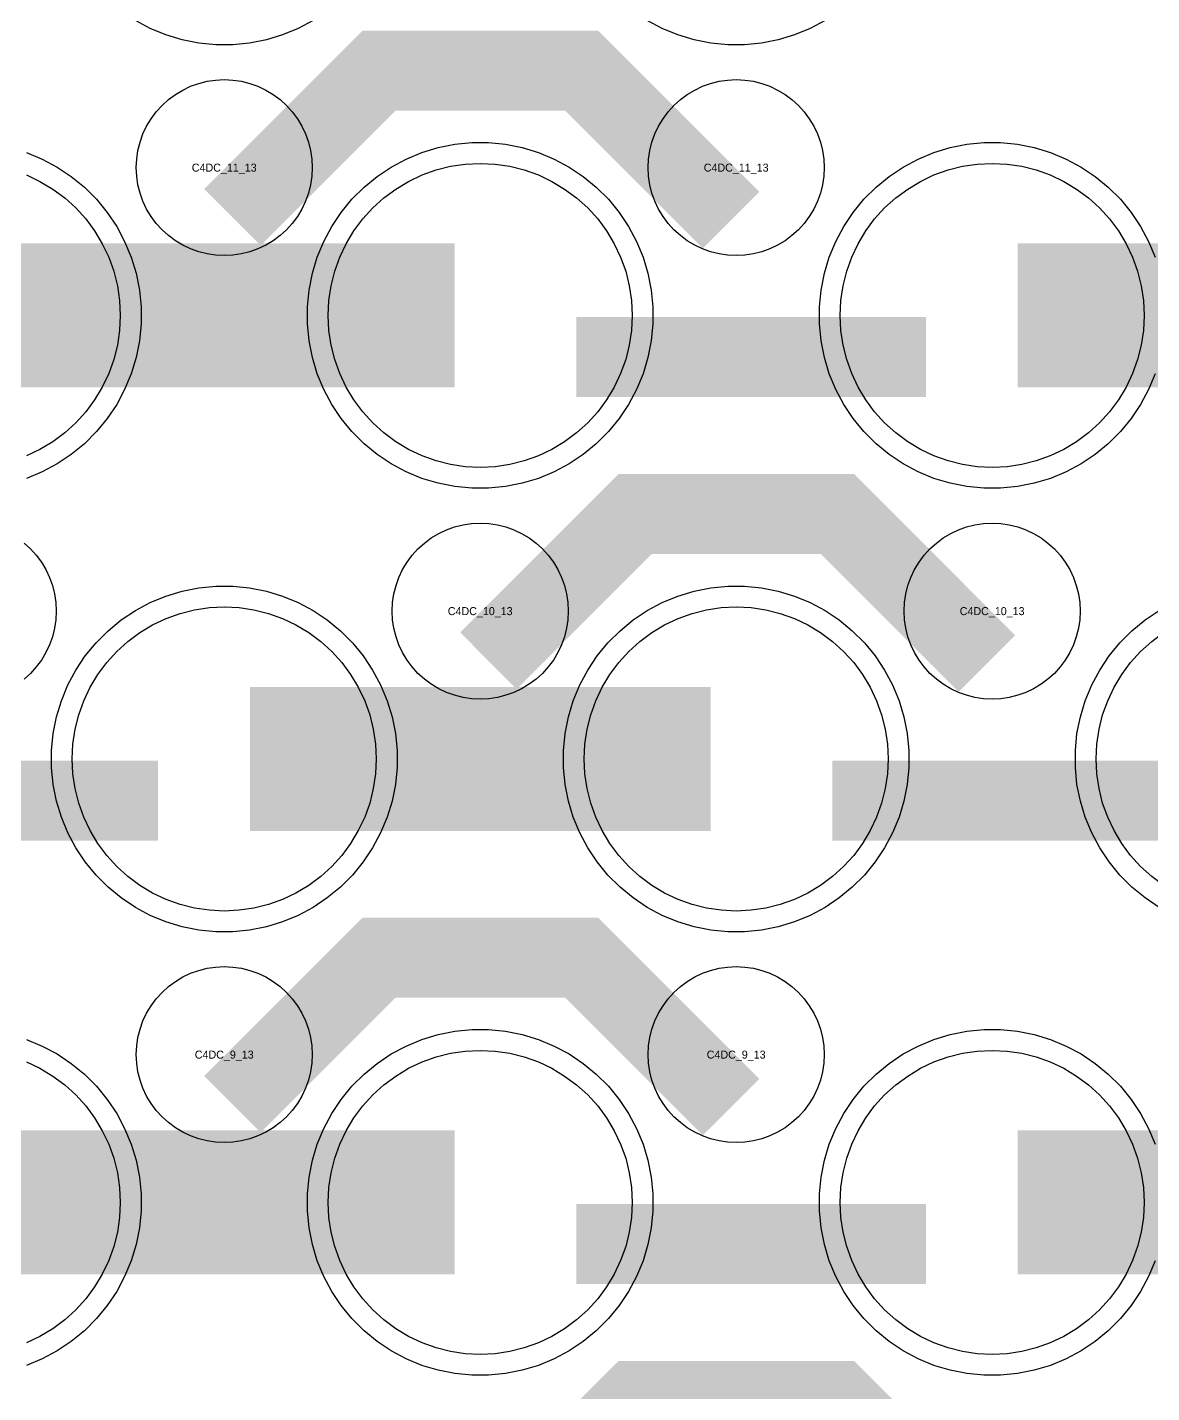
# Model space of a CAD drawing. Extents: x -11880 to 11880, y -14992 to 14992.
# Drawn here: x -7901.5 to -7550.1, y -13651.9 to -13225.3 of the extents above; entities that cross this region are included whole.
import ezdxf
from ezdxf.enums import TextEntityAlignment as Align

# ---------------------------------------------------------------- set-up
doc = ezdxf.new("R2010")
doc.units = 0
doc.header["$MEASUREMENT"] = 0
for name, color, linetype in [('GDS_775_DT_237', 138, 'CONTINUOUS'), ('RDL1_FS', 34, 'CONTINUOUS'), ('RDL_BS', 160, 'CONTINUOUS')]:
    doc.layers.add(name, color=color, linetype=linetype)

msp = doc.modelspace()

# ---------------------------------------------------------------- linework, layer by layer
at = {"layer": 'RDL1_FS'}
for points in [[(-7760, -13362.869), (-7764.657, -13362.64), (-7769.268, -13361.956), (-7773.791, -13360.824), (-7778.181, -13359.252), (-7782.395, -13357.26), (-7786.395, -13354.862), (-7790.14, -13352.084), (-7793.594, -13348.954), (-7796.724, -13345.5), (-7799.502, -13341.755), (-7801.9, -13337.755), (-7803.892, -13333.541), (-7805.464, -13329.151), (-7806.596, -13324.628), (-7807.28, -13320.017), (-7807.509, -13315.36), (-7807.28, -13310.703), (-7806.596, -13306.092), (-7805.464, -13301.569), (-7803.892, -13297.179), (-7801.9, -13292.965), (-7799.502, -13288.965), (-7796.724, -13285.22), (-7793.594, -13281.766), (-7790.14, -13278.636), (-7786.395, -13275.858), (-7782.395, -13273.46), (-7778.181, -13271.468), (-7773.791, -13269.896), (-7769.268, -13268.764), (-7764.657, -13268.08), (-7760, -13267.851), (-7755.343, -13268.08), (-7750.732, -13268.764), (-7746.209, -13269.896), (-7741.819, -13271.468), (-7737.605, -13273.46), (-7733.605, -13275.858), (-7729.86, -13278.636), (-7726.406, -13281.766), (-7723.276, -13285.22), (-7720.498, -13288.965), (-7718.1, -13292.965), (-7716.108, -13297.179), (-7714.536, -13301.569), (-7713.404, -13306.092), (-7712.72, -13310.703), (-7712.491, -13315.36), (-7712.72, -13320.017), (-7713.404, -13324.628), (-7714.536, -13329.151), (-7716.108, -13333.541), (-7718.1, -13337.755), (-7720.498, -13341.755), (-7723.276, -13345.5), (-7726.406, -13348.954), (-7729.86, -13352.084), (-7733.605, -13354.862), (-7737.605, -13357.26), (-7741.819, -13359.252), (-7746.209, -13360.824), (-7750.732, -13361.956), (-7755.343, -13362.64)], [(-7600, -13362.869), (-7604.657, -13362.64), (-7609.268, -13361.956), (-7613.791, -13360.824), (-7618.181, -13359.252), (-7622.395, -13357.26), (-7626.395, -13354.862), (-7630.14, -13352.084), (-7633.594, -13348.954), (-7636.724, -13345.5), (-7639.502, -13341.755), (-7641.9, -13337.755), (-7643.892, -13333.541), (-7645.464, -13329.151), (-7646.596, -13324.628), (-7647.28, -13320.017), (-7647.509, -13315.36), (-7647.28, -13310.703), (-7646.596, -13306.092), (-7645.464, -13301.569), (-7643.892, -13297.179), (-7641.9, -13292.965), (-7639.502, -13288.965), (-7636.724, -13285.22), (-7633.594, -13281.766), (-7630.14, -13278.636), (-7626.395, -13275.858), (-7622.395, -13273.46), (-7618.181, -13271.468), (-7613.791, -13269.896), (-7609.268, -13268.764), (-7604.657, -13268.08), (-7600, -13267.851), (-7595.343, -13268.08), (-7590.732, -13268.764), (-7586.209, -13269.896), (-7581.819, -13271.468), (-7577.605, -13273.46), (-7573.605, -13275.858), (-7569.86, -13278.636), (-7566.406, -13281.766), (-7563.276, -13285.22), (-7560.498, -13288.965), (-7558.1, -13292.965), (-7556.108, -13297.179), (-7554.536, -13301.569), (-7553.404, -13306.092), (-7552.72, -13310.703), (-7552.491, -13315.36), (-7552.72, -13320.017), (-7553.404, -13324.628), (-7554.536, -13329.151), (-7556.108, -13333.541), (-7558.1, -13337.755), (-7560.498, -13341.755), (-7563.276, -13345.5), (-7566.406, -13348.954), (-7569.86, -13352.084), (-7573.605, -13354.862), (-7577.605, -13357.26), (-7581.819, -13359.252), (-7586.209, -13360.824), (-7590.732, -13361.956), (-7595.343, -13362.64)], [(-7840, -13501.434), (-7844.657, -13501.205), (-7849.268, -13500.521), (-7853.791, -13499.389), (-7858.181, -13497.817), (-7862.395, -13495.825), (-7866.395, -13493.427), (-7870.14, -13490.649), (-7873.594, -13487.519), (-7876.724, -13484.065), (-7879.502, -13480.32), (-7881.9, -13476.32), (-7883.892, -13472.106), (-7885.464, -13467.716), (-7886.596, -13463.193), (-7887.28, -13458.582), (-7887.509, -13453.925), (-7887.28, -13449.268), (-7886.596, -13444.657), (-7885.464, -13440.134), (-7883.892, -13435.744), (-7881.9, -13431.53), (-7879.502, -13427.53), (-7876.724, -13423.785), (-7873.594, -13420.331), (-7870.14, -13417.201), (-7866.395, -13414.423), (-7862.395, -13412.025), (-7858.181, -13410.033), (-7853.791, -13408.461), (-7849.268, -13407.329), (-7844.657, -13406.645), (-7840, -13406.416), (-7835.343, -13406.645), (-7830.732, -13407.329), (-7826.209, -13408.461), (-7821.819, -13410.033), (-7817.605, -13412.025), (-7813.605, -13414.423), (-7809.86, -13417.201), (-7806.406, -13420.331), (-7803.276, -13423.785), (-7800.498, -13427.53), (-7798.1, -13431.53), (-7796.108, -13435.744), (-7794.536, -13440.134), (-7793.404, -13444.657), (-7792.72, -13449.268), (-7792.491, -13453.925), (-7792.72, -13458.582), (-7793.404, -13463.193), (-7794.536, -13467.716), (-7796.108, -13472.106), (-7798.1, -13476.32), (-7800.498, -13480.32), (-7803.276, -13484.065), (-7806.406, -13487.519), (-7809.86, -13490.649), (-7813.605, -13493.427), (-7817.605, -13495.825), (-7821.819, -13497.817), (-7826.209, -13499.389), (-7830.732, -13500.521), (-7835.343, -13501.205)], [(-7680, -13501.434), (-7684.657, -13501.205), (-7689.268, -13500.521), (-7693.791, -13499.389), (-7698.181, -13497.817), (-7702.395, -13495.825), (-7706.395, -13493.427), (-7710.14, -13490.649), (-7713.594, -13487.519), (-7716.724, -13484.065), (-7719.502, -13480.32), (-7721.9, -13476.32), (-7723.892, -13472.106), (-7725.464, -13467.716), (-7726.596, -13463.193), (-7727.28, -13458.582), (-7727.509, -13453.925), (-7727.28, -13449.268), (-7726.596, -13444.657), (-7725.464, -13440.134), (-7723.892, -13435.744), (-7721.9, -13431.53), (-7719.502, -13427.53), (-7716.724, -13423.785), (-7713.594, -13420.331), (-7710.14, -13417.201), (-7706.395, -13414.423), (-7702.395, -13412.025), (-7698.181, -13410.033), (-7693.791, -13408.461), (-7689.268, -13407.329), (-7684.657, -13406.645), (-7680, -13406.416), (-7675.343, -13406.645), (-7670.732, -13407.329), (-7666.209, -13408.461), (-7661.819, -13410.033), (-7657.605, -13412.025), (-7653.605, -13414.423), (-7649.86, -13417.201), (-7646.406, -13420.331), (-7643.276, -13423.785), (-7640.498, -13427.53), (-7638.1, -13431.53), (-7636.108, -13435.744), (-7634.536, -13440.134), (-7633.404, -13444.657), (-7632.72, -13449.268), (-7632.491, -13453.925), (-7632.72, -13458.582), (-7633.404, -13463.193), (-7634.536, -13467.716), (-7636.108, -13472.106), (-7638.1, -13476.32), (-7640.498, -13480.32), (-7643.276, -13484.065), (-7646.406, -13487.519), (-7649.86, -13490.649), (-7653.605, -13493.427), (-7657.605, -13495.825), (-7661.819, -13497.817), (-7666.209, -13499.389), (-7670.732, -13500.521), (-7675.343, -13501.205)]]:
    msp.add_lwpolyline(points, close=True, dxfattribs=at)
for points in [[(-7901.819, -13271.468), (-7897.605, -13273.46), (-7893.605, -13275.858), (-7889.86, -13278.636), (-7886.406, -13281.766), (-7883.276, -13285.22), (-7880.498, -13288.965), (-7878.1, -13292.965), (-7876.108, -13297.179), (-7874.536, -13301.569), (-7873.404, -13306.092), (-7872.72, -13310.703), (-7872.491, -13315.36), (-7872.72, -13320.017), (-7873.404, -13324.628), (-7874.536, -13329.151), (-7876.108, -13333.541), (-7878.1, -13337.755), (-7880.498, -13341.755), (-7883.276, -13345.5), (-7886.406, -13348.954), (-7889.86, -13352.084), (-7893.605, -13354.862), (-7897.605, -13357.26), (-7901.819, -13359.252)], [(-7546.395, -13493.427), (-7550.14, -13490.649), (-7553.594, -13487.519), (-7556.724, -13484.065), (-7559.502, -13480.32), (-7561.9, -13476.32), (-7563.892, -13472.106), (-7565.464, -13467.716), (-7566.596, -13463.193), (-7567.28, -13458.582), (-7567.509, -13453.925), (-7567.28, -13449.268), (-7566.596, -13444.657), (-7565.464, -13440.134), (-7563.892, -13435.744), (-7561.9, -13431.53), (-7559.502, -13427.53), (-7556.724, -13423.785), (-7553.594, -13420.331), (-7550.14, -13417.201), (-7546.395, -13414.423)]]:
    msp.add_lwpolyline(points, dxfattribs=at)
for points in [[(-7911.998, -13315.36, 45, 45, 0), (-7839.998, -13315.36, 45, 45, 0)], [(-7839.998, -13315.36, 45, 45, 0), (-7767.998, -13315.36, 45, 45, 0)], [(-7591.998, -13315.36, 45, 45, 0), (-7519.998, -13315.36, 45, 45, 0)], [(-7831.998, -13453.925, 45, 45, 0), (-7759.998, -13453.925, 45, 45, 0)], [(-7759.998, -13453.925, 45, 45, 0), (-7687.998, -13453.925, 45, 45, 0)]]:
    msp.add_lwpolyline(points, format="xyseb", dxfattribs=at)
at = {"layer": 'RDL1_FS', "color": 241, "true_color": 0xf7abae}
msp.add_lwpolyline([(-7901.819, -13548.593), (-7897.605, -13550.585), (-7893.605, -13552.983), (-7889.86, -13555.761), (-7886.406, -13558.891), (-7883.276, -13562.345), (-7880.498, -13566.09), (-7878.1, -13570.09), (-7876.108, -13574.304), (-7874.536, -13578.694), (-7873.404, -13583.217), (-7872.72, -13587.828), (-7872.491, -13592.485), (-7872.72, -13597.142), (-7873.404, -13601.753), (-7874.536, -13606.276), (-7876.108, -13610.666), (-7878.1, -13614.88), (-7880.498, -13618.88), (-7883.276, -13622.625), (-7886.406, -13626.079), (-7889.86, -13629.209), (-7893.605, -13631.987), (-7897.605, -13634.385), (-7901.819, -13636.377)], dxfattribs=at)
for points in [[(-7760, -13639.994), (-7764.657, -13639.765), (-7769.268, -13639.081), (-7773.791, -13637.949), (-7778.181, -13636.377), (-7782.395, -13634.385), (-7786.395, -13631.987), (-7790.14, -13629.209), (-7793.594, -13626.079), (-7796.724, -13622.625), (-7799.502, -13618.88), (-7801.9, -13614.88), (-7803.892, -13610.666), (-7805.464, -13606.276), (-7806.596, -13601.753), (-7807.28, -13597.142), (-7807.509, -13592.485), (-7807.28, -13587.828), (-7806.596, -13583.217), (-7805.464, -13578.694), (-7803.892, -13574.304), (-7801.9, -13570.09), (-7799.502, -13566.09), (-7796.724, -13562.345), (-7793.594, -13558.891), (-7790.14, -13555.761), (-7786.395, -13552.983), (-7782.395, -13550.585), (-7778.181, -13548.593), (-7773.791, -13547.021), (-7769.268, -13545.889), (-7764.657, -13545.205), (-7760, -13544.976), (-7755.343, -13545.205), (-7750.732, -13545.889), (-7746.209, -13547.021), (-7741.819, -13548.593), (-7737.605, -13550.585), (-7733.605, -13552.983), (-7729.86, -13555.761), (-7726.406, -13558.891), (-7723.276, -13562.345), (-7720.498, -13566.09), (-7718.1, -13570.09), (-7716.108, -13574.304), (-7714.536, -13578.694), (-7713.404, -13583.217), (-7712.72, -13587.828), (-7712.491, -13592.485), (-7712.72, -13597.142), (-7713.404, -13601.753), (-7714.536, -13606.276), (-7716.108, -13610.666), (-7718.1, -13614.88), (-7720.498, -13618.88), (-7723.276, -13622.625), (-7726.406, -13626.079), (-7729.86, -13629.209), (-7733.605, -13631.987), (-7737.605, -13634.385), (-7741.819, -13636.377), (-7746.209, -13637.949), (-7750.732, -13639.081), (-7755.343, -13639.765)], [(-7600, -13639.994), (-7604.657, -13639.765), (-7609.268, -13639.081), (-7613.791, -13637.949), (-7618.181, -13636.377), (-7622.395, -13634.385), (-7626.395, -13631.987), (-7630.14, -13629.209), (-7633.594, -13626.079), (-7636.724, -13622.625), (-7639.502, -13618.88), (-7641.9, -13614.88), (-7643.892, -13610.666), (-7645.464, -13606.276), (-7646.596, -13601.753), (-7647.28, -13597.142), (-7647.509, -13592.485), (-7647.28, -13587.828), (-7646.596, -13583.217), (-7645.464, -13578.694), (-7643.892, -13574.304), (-7641.9, -13570.09), (-7639.502, -13566.09), (-7636.724, -13562.345), (-7633.594, -13558.891), (-7630.14, -13555.761), (-7626.395, -13552.983), (-7622.395, -13550.585), (-7618.181, -13548.593), (-7613.791, -13547.021), (-7609.268, -13545.889), (-7604.657, -13545.205), (-7600, -13544.976), (-7595.343, -13545.205), (-7590.732, -13545.889), (-7586.209, -13547.021), (-7581.819, -13548.593), (-7577.605, -13550.585), (-7573.605, -13552.983), (-7569.86, -13555.761), (-7566.406, -13558.891), (-7563.276, -13562.345), (-7560.498, -13566.09), (-7558.1, -13570.09), (-7556.108, -13574.304), (-7554.536, -13578.694), (-7553.404, -13583.217), (-7552.72, -13587.828), (-7552.491, -13592.485), (-7552.72, -13597.142), (-7553.404, -13601.753), (-7554.536, -13606.276), (-7556.108, -13610.666), (-7558.1, -13614.88), (-7560.498, -13618.88), (-7563.276, -13622.625), (-7566.406, -13626.079), (-7569.86, -13629.209), (-7573.605, -13631.987), (-7577.605, -13634.385), (-7581.819, -13636.377), (-7586.209, -13637.949), (-7590.732, -13639.081), (-7595.343, -13639.765)]]:
    msp.add_lwpolyline(points, close=True, dxfattribs=at)
for points in [[(-7911.998, -13592.485, 45, 45, 0), (-7839.998, -13592.485, 45, 45, 0)], [(-7839.998, -13592.485, 45, 45, 0), (-7767.998, -13592.485, 45, 45, 0)], [(-7591.998, -13592.485, 45, 45, 0), (-7519.998, -13592.485, 45, 45, 0)]]:
    msp.add_lwpolyline(points, format="xyseb", dxfattribs=at)
at = {"layer": 'RDL_BS'}
for points in [[(-7812.223, -13223.178), (-7816.885, -13225.67), (-7821.795, -13227.701), (-7826.835, -13229.232), (-7832.062, -13230.278), (-7837.356, -13230.795), (-7842.644, -13230.795), (-7847.938, -13230.278), (-7853.165, -13229.232), (-7858.205, -13227.701), (-7863.115, -13225.67), (-7867.777, -13223.178)], [(-7652.223, -13223.178), (-7656.885, -13225.67), (-7661.795, -13227.701), (-7666.835, -13229.232), (-7672.062, -13230.278), (-7677.356, -13230.795), (-7682.644, -13230.795), (-7687.938, -13230.278), (-7693.165, -13229.232), (-7698.205, -13227.701), (-7703.115, -13225.67), (-7707.777, -13223.178)], [(-7549.094, -13333.565), (-7551.125, -13338.475), (-7553.617, -13343.137), (-7556.564, -13347.551), (-7559.926, -13351.652), (-7563.708, -13355.434), (-7567.809, -13358.796), (-7572.223, -13361.743), (-7576.885, -13364.235), (-7581.795, -13366.266), (-7586.835, -13367.797), (-7592.062, -13368.843), (-7597.356, -13369.36), (-7602.644, -13369.36), (-7607.938, -13368.843), (-7613.165, -13367.797), (-7618.205, -13366.266), (-7623.115, -13364.235), (-7627.777, -13361.743), (-7632.191, -13358.796), (-7636.292, -13355.434), (-7640.074, -13351.652), (-7643.436, -13347.551), (-7646.383, -13343.137), (-7648.875, -13338.475), (-7650.906, -13333.565), (-7652.437, -13328.525), (-7653.483, -13323.298), (-7654, -13318.004), (-7654, -13312.716), (-7653.483, -13307.422), (-7652.437, -13302.195), (-7650.906, -13297.155), (-7648.875, -13292.245), (-7646.383, -13287.583), (-7643.436, -13283.169), (-7640.074, -13279.068), (-7636.292, -13275.286), (-7632.191, -13271.924), (-7627.777, -13268.977), (-7623.115, -13266.485), (-7618.205, -13264.454), (-7613.165, -13262.923), (-7607.938, -13261.877), (-7602.644, -13261.36), (-7597.356, -13261.36), (-7592.062, -13261.877), (-7586.835, -13262.923), (-7581.795, -13264.454), (-7576.885, -13266.485), (-7572.223, -13268.977), (-7567.809, -13271.924), (-7563.708, -13275.286), (-7559.926, -13279.068), (-7556.564, -13283.169), (-7553.617, -13287.583), (-7551.125, -13292.245), (-7549.094, -13297.155)], [(-7901.795, -13264.454), (-7896.885, -13266.485), (-7892.223, -13268.977), (-7887.809, -13271.924), (-7883.708, -13275.286), (-7879.926, -13279.068), (-7876.564, -13283.169), (-7873.617, -13287.583), (-7871.125, -13292.245), (-7869.094, -13297.155), (-7867.563, -13302.195), (-7866.517, -13307.422), (-7866, -13312.716), (-7866, -13318.004), (-7866.517, -13323.298), (-7867.563, -13328.525), (-7869.094, -13333.565), (-7871.125, -13338.475), (-7873.617, -13343.137), (-7876.564, -13347.551), (-7879.926, -13351.652), (-7883.708, -13355.434), (-7887.809, -13358.796), (-7892.223, -13361.743), (-7896.885, -13364.235), (-7901.795, -13366.266)], [(-7902.557, -13386.483), (-7900.558, -13388.295), (-7898.746, -13390.294), (-7897.143, -13392.457), (-7895.75, -13394.781), (-7894.598, -13397.218), (-7893.691, -13399.753), (-7893.034, -13402.372), (-7892.638, -13405.044), (-7892.506, -13407.737), (-7892.638, -13410.43), (-7893.034, -13413.102), (-7893.691, -13415.721), (-7894.598, -13418.256), (-7895.75, -13420.693), (-7897.143, -13423.017), (-7898.746, -13425.18), (-7900.558, -13427.179), (-7902.557, -13428.991)], [(-7547.777, -13500.308), (-7552.191, -13497.361), (-7556.292, -13493.999), (-7560.074, -13490.217), (-7563.436, -13486.116), (-7566.383, -13481.702), (-7568.875, -13477.04), (-7570.906, -13472.13), (-7572.437, -13467.09), (-7573.483, -13461.863), (-7574, -13456.569), (-7574, -13451.281), (-7573.483, -13445.987), (-7572.437, -13440.76), (-7570.906, -13435.72), (-7568.875, -13430.81), (-7566.383, -13426.148), (-7563.436, -13421.734), (-7560.074, -13417.633), (-7556.292, -13413.851), (-7552.191, -13410.489), (-7547.777, -13407.542)]]:
    msp.add_lwpolyline(points, dxfattribs=at)
for points in [[(-7837.438, -13284.674, 25, 25, 0), (-7791.623, -13238.859, 25, 25, 0), (-7758.07, -13238.859, 25, 25, 0)], [(-7681.599, -13285.573, 25, 25, 0), (-7728.313, -13238.859, 25, 25, 0), (-7758.071, -13238.859, 25, 25, 0)], [(-7729.984, -13328.373, 25, 25, 0), (-7620.719, -13328.373, 25, 25, 0)], [(-7757.438, -13423.239, 25, 25, 0), (-7711.623, -13377.424, 25, 25, 0), (-7678.07, -13377.424, 25, 25, 0)], [(-7601.599, -13424.138, 25, 25, 0), (-7648.313, -13377.424, 25, 25, 0), (-7678.071, -13377.424, 25, 25, 0)], [(-7969.984, -13466.938, 25, 25, 0), (-7860.719, -13466.938, 25, 25, 0)], [(-7649.984, -13466.938, 25, 25, 0), (-7540.719, -13466.938, 25, 25, 0)], [(-7837.438, -13561.799, 25, 25, 0), (-7791.623, -13515.984, 25, 25, 0), (-7758.07, -13515.984, 25, 25, 0)], [(-7681.599, -13562.698, 25, 25, 0), (-7728.313, -13515.984, 25, 25, 0), (-7758.071, -13515.984, 25, 25, 0)], [(-7757.438, -13700.364, 25, 25, 0), (-7711.623, -13654.549, 25, 25, 0), (-7678.07, -13654.549, 25, 25, 0)], [(-7601.599, -13701.263, 25, 25, 0), (-7648.313, -13654.549, 25, 25, 0), (-7678.071, -13654.549, 25, 25, 0)]]:
    msp.add_lwpolyline(points, format="xyseb", dxfattribs=at)
for points in [[(-7840, -13296.666), (-7842.693, -13296.534), (-7845.365, -13296.138), (-7847.984, -13295.481), (-7850.519, -13294.574), (-7852.956, -13293.422), (-7855.28, -13292.029), (-7857.443, -13290.426), (-7859.442, -13288.614), (-7861.254, -13286.615), (-7862.857, -13284.452), (-7864.25, -13282.128), (-7865.402, -13279.691), (-7866.309, -13277.156), (-7866.966, -13274.537), (-7867.362, -13271.865), (-7867.494, -13269.172), (-7867.362, -13266.479), (-7866.966, -13263.807), (-7866.309, -13261.188), (-7865.402, -13258.653), (-7864.25, -13256.216), (-7862.857, -13253.892), (-7861.254, -13251.729), (-7859.442, -13249.73), (-7857.443, -13247.918), (-7855.28, -13246.315), (-7852.956, -13244.922), (-7850.519, -13243.77), (-7847.984, -13242.863), (-7845.365, -13242.206), (-7842.693, -13241.81), (-7840, -13241.678), (-7837.307, -13241.81), (-7834.635, -13242.206), (-7832.016, -13242.863), (-7829.481, -13243.77), (-7827.044, -13244.922), (-7824.72, -13246.315), (-7822.557, -13247.918), (-7820.558, -13249.73), (-7818.746, -13251.729), (-7817.143, -13253.892), (-7815.75, -13256.216), (-7814.598, -13258.653), (-7813.691, -13261.188), (-7813.034, -13263.807), (-7812.638, -13266.479), (-7812.506, -13269.172), (-7812.638, -13271.865), (-7813.034, -13274.537), (-7813.691, -13277.156), (-7814.598, -13279.691), (-7815.75, -13282.128), (-7817.143, -13284.452), (-7818.746, -13286.615), (-7820.558, -13288.614), (-7822.557, -13290.426), (-7824.72, -13292.029), (-7827.044, -13293.422), (-7829.481, -13294.574), (-7832.016, -13295.481), (-7834.635, -13296.138), (-7837.307, -13296.534)], [(-7680, -13296.666), (-7682.693, -13296.534), (-7685.365, -13296.138), (-7687.984, -13295.481), (-7690.519, -13294.574), (-7692.956, -13293.422), (-7695.28, -13292.029), (-7697.443, -13290.426), (-7699.442, -13288.614), (-7701.254, -13286.615), (-7702.857, -13284.452), (-7704.25, -13282.128), (-7705.402, -13279.691), (-7706.309, -13277.156), (-7706.966, -13274.537), (-7707.362, -13271.865), (-7707.494, -13269.172), (-7707.362, -13266.479), (-7706.966, -13263.807), (-7706.309, -13261.188), (-7705.402, -13258.653), (-7704.25, -13256.216), (-7702.857, -13253.892), (-7701.254, -13251.729), (-7699.442, -13249.73), (-7697.443, -13247.918), (-7695.28, -13246.315), (-7692.956, -13244.922), (-7690.519, -13243.77), (-7687.984, -13242.863), (-7685.365, -13242.206), (-7682.693, -13241.81), (-7680, -13241.678), (-7677.307, -13241.81), (-7674.635, -13242.206), (-7672.016, -13242.863), (-7669.481, -13243.77), (-7667.044, -13244.922), (-7664.72, -13246.315), (-7662.557, -13247.918), (-7660.558, -13249.73), (-7658.746, -13251.729), (-7657.143, -13253.892), (-7655.75, -13256.216), (-7654.598, -13258.653), (-7653.691, -13261.188), (-7653.034, -13263.807), (-7652.638, -13266.479), (-7652.506, -13269.172), (-7652.638, -13271.865), (-7653.034, -13274.537), (-7653.691, -13277.156), (-7654.598, -13279.691), (-7655.75, -13282.128), (-7657.143, -13284.452), (-7658.746, -13286.615), (-7660.558, -13288.614), (-7662.557, -13290.426), (-7664.72, -13292.029), (-7667.044, -13293.422), (-7669.481, -13294.574), (-7672.016, -13295.481), (-7674.635, -13296.138), (-7677.307, -13296.534)], [(-7762.644, -13369.36), (-7767.938, -13368.843), (-7773.165, -13367.797), (-7778.205, -13366.266), (-7783.115, -13364.235), (-7787.777, -13361.743), (-7792.191, -13358.796), (-7796.292, -13355.434), (-7800.074, -13351.652), (-7803.436, -13347.551), (-7806.383, -13343.137), (-7808.875, -13338.475), (-7810.906, -13333.565), (-7812.437, -13328.525), (-7813.483, -13323.298), (-7814, -13318.004), (-7814, -13312.716), (-7813.483, -13307.422), (-7812.437, -13302.195), (-7810.906, -13297.155), (-7808.875, -13292.245), (-7806.383, -13287.583), (-7803.436, -13283.169), (-7800.074, -13279.068), (-7796.292, -13275.286), (-7792.191, -13271.924), (-7787.777, -13268.977), (-7783.115, -13266.485), (-7778.205, -13264.454), (-7773.165, -13262.923), (-7767.938, -13261.877), (-7762.644, -13261.36), (-7757.356, -13261.36), (-7752.062, -13261.877), (-7746.835, -13262.923), (-7741.795, -13264.454), (-7736.885, -13266.485), (-7732.223, -13268.977), (-7727.809, -13271.924), (-7723.708, -13275.286), (-7719.926, -13279.068), (-7716.564, -13283.169), (-7713.617, -13287.583), (-7711.125, -13292.245), (-7709.094, -13297.155), (-7707.563, -13302.195), (-7706.517, -13307.422), (-7706, -13312.716), (-7706, -13318.004), (-7706.517, -13323.298), (-7707.563, -13328.525), (-7709.094, -13333.565), (-7711.125, -13338.475), (-7713.617, -13343.137), (-7716.564, -13347.551), (-7719.926, -13351.652), (-7723.708, -13355.434), (-7727.809, -13358.796), (-7732.223, -13361.743), (-7736.885, -13364.235), (-7741.795, -13366.266), (-7746.835, -13367.797), (-7752.062, -13368.843), (-7757.356, -13369.36)], [(-7760, -13435.231), (-7762.693, -13435.099), (-7765.365, -13434.703), (-7767.984, -13434.046), (-7770.519, -13433.139), (-7772.956, -13431.987), (-7775.28, -13430.594), (-7777.443, -13428.991), (-7779.442, -13427.179), (-7781.254, -13425.18), (-7782.857, -13423.017), (-7784.25, -13420.693), (-7785.402, -13418.256), (-7786.309, -13415.721), (-7786.966, -13413.102), (-7787.362, -13410.43), (-7787.494, -13407.737), (-7787.362, -13405.044), (-7786.966, -13402.372), (-7786.309, -13399.753), (-7785.402, -13397.218), (-7784.25, -13394.781), (-7782.857, -13392.457), (-7781.254, -13390.294), (-7779.442, -13388.295), (-7777.443, -13386.483), (-7775.28, -13384.88), (-7772.956, -13383.487), (-7770.519, -13382.335), (-7767.984, -13381.428), (-7765.365, -13380.771), (-7762.693, -13380.375), (-7760, -13380.243), (-7757.307, -13380.375), (-7754.635, -13380.771), (-7752.016, -13381.428), (-7749.481, -13382.335), (-7747.044, -13383.487), (-7744.72, -13384.88), (-7742.557, -13386.483), (-7740.558, -13388.295), (-7738.746, -13390.294), (-7737.143, -13392.457), (-7735.75, -13394.781), (-7734.598, -13397.218), (-7733.691, -13399.753), (-7733.034, -13402.372), (-7732.638, -13405.044), (-7732.506, -13407.737), (-7732.638, -13410.43), (-7733.034, -13413.102), (-7733.691, -13415.721), (-7734.598, -13418.256), (-7735.75, -13420.693), (-7737.143, -13423.017), (-7738.746, -13425.18), (-7740.558, -13427.179), (-7742.557, -13428.991), (-7744.72, -13430.594), (-7747.044, -13431.987), (-7749.481, -13433.139), (-7752.016, -13434.046), (-7754.635, -13434.703), (-7757.307, -13435.099)], [(-7600, -13435.231), (-7602.693, -13435.099), (-7605.365, -13434.703), (-7607.984, -13434.046), (-7610.519, -13433.139), (-7612.956, -13431.987), (-7615.28, -13430.594), (-7617.443, -13428.991), (-7619.442, -13427.179), (-7621.254, -13425.18), (-7622.857, -13423.017), (-7624.25, -13420.693), (-7625.402, -13418.256), (-7626.309, -13415.721), (-7626.966, -13413.102), (-7627.362, -13410.43), (-7627.494, -13407.737), (-7627.362, -13405.044), (-7626.966, -13402.372), (-7626.309, -13399.753), (-7625.402, -13397.218), (-7624.25, -13394.781), (-7622.857, -13392.457), (-7621.254, -13390.294), (-7619.442, -13388.295), (-7617.443, -13386.483), (-7615.28, -13384.88), (-7612.956, -13383.487), (-7610.519, -13382.335), (-7607.984, -13381.428), (-7605.365, -13380.771), (-7602.693, -13380.375), (-7600, -13380.243), (-7597.307, -13380.375), (-7594.635, -13380.771), (-7592.016, -13381.428), (-7589.481, -13382.335), (-7587.044, -13383.487), (-7584.72, -13384.88), (-7582.557, -13386.483), (-7580.558, -13388.295), (-7578.746, -13390.294), (-7577.143, -13392.457), (-7575.75, -13394.781), (-7574.598, -13397.218), (-7573.691, -13399.753), (-7573.034, -13402.372), (-7572.638, -13405.044), (-7572.506, -13407.737), (-7572.638, -13410.43), (-7573.034, -13413.102), (-7573.691, -13415.721), (-7574.598, -13418.256), (-7575.75, -13420.693), (-7577.143, -13423.017), (-7578.746, -13425.18), (-7580.558, -13427.179), (-7582.557, -13428.991), (-7584.72, -13430.594), (-7587.044, -13431.987), (-7589.481, -13433.139), (-7592.016, -13434.046), (-7594.635, -13434.703), (-7597.307, -13435.099)], [(-7842.644, -13507.925), (-7847.938, -13507.408), (-7853.165, -13506.362), (-7858.205, -13504.831), (-7863.115, -13502.8), (-7867.777, -13500.308), (-7872.191, -13497.361), (-7876.292, -13493.999), (-7880.074, -13490.217), (-7883.436, -13486.116), (-7886.383, -13481.702), (-7888.875, -13477.04), (-7890.906, -13472.13), (-7892.437, -13467.09), (-7893.483, -13461.863), (-7894, -13456.569), (-7894, -13451.281), (-7893.483, -13445.987), (-7892.437, -13440.76), (-7890.906, -13435.72), (-7888.875, -13430.81), (-7886.383, -13426.148), (-7883.436, -13421.734), (-7880.074, -13417.633), (-7876.292, -13413.851), (-7872.191, -13410.489), (-7867.777, -13407.542), (-7863.115, -13405.05), (-7858.205, -13403.019), (-7853.165, -13401.488), (-7847.938, -13400.442), (-7842.644, -13399.925), (-7837.356, -13399.925), (-7832.062, -13400.442), (-7826.835, -13401.488), (-7821.795, -13403.019), (-7816.885, -13405.05), (-7812.223, -13407.542), (-7807.809, -13410.489), (-7803.708, -13413.851), (-7799.926, -13417.633), (-7796.564, -13421.734), (-7793.617, -13426.148), (-7791.125, -13430.81), (-7789.094, -13435.72), (-7787.563, -13440.76), (-7786.517, -13445.987), (-7786, -13451.281), (-7786, -13456.569), (-7786.517, -13461.863), (-7787.563, -13467.09), (-7789.094, -13472.13), (-7791.125, -13477.04), (-7793.617, -13481.702), (-7796.564, -13486.116), (-7799.926, -13490.217), (-7803.708, -13493.999), (-7807.809, -13497.361), (-7812.223, -13500.308), (-7816.885, -13502.8), (-7821.795, -13504.831), (-7826.835, -13506.362), (-7832.062, -13507.408), (-7837.356, -13507.925)], [(-7682.644, -13507.925), (-7687.938, -13507.408), (-7693.165, -13506.362), (-7698.205, -13504.831), (-7703.115, -13502.8), (-7707.777, -13500.308), (-7712.191, -13497.361), (-7716.292, -13493.999), (-7720.074, -13490.217), (-7723.436, -13486.116), (-7726.383, -13481.702), (-7728.875, -13477.04), (-7730.906, -13472.13), (-7732.437, -13467.09), (-7733.483, -13461.863), (-7734, -13456.569), (-7734, -13451.281), (-7733.483, -13445.987), (-7732.437, -13440.76), (-7730.906, -13435.72), (-7728.875, -13430.81), (-7726.383, -13426.148), (-7723.436, -13421.734), (-7720.074, -13417.633), (-7716.292, -13413.851), (-7712.191, -13410.489), (-7707.777, -13407.542), (-7703.115, -13405.05), (-7698.205, -13403.019), (-7693.165, -13401.488), (-7687.938, -13400.442), (-7682.644, -13399.925), (-7677.356, -13399.925), (-7672.062, -13400.442), (-7666.835, -13401.488), (-7661.795, -13403.019), (-7656.885, -13405.05), (-7652.223, -13407.542), (-7647.809, -13410.489), (-7643.708, -13413.851), (-7639.926, -13417.633), (-7636.564, -13421.734), (-7633.617, -13426.148), (-7631.125, -13430.81), (-7629.094, -13435.72), (-7627.563, -13440.76), (-7626.517, -13445.987), (-7626, -13451.281), (-7626, -13456.569), (-7626.517, -13461.863), (-7627.563, -13467.09), (-7629.094, -13472.13), (-7631.125, -13477.04), (-7633.617, -13481.702), (-7636.564, -13486.116), (-7639.926, -13490.217), (-7643.708, -13493.999), (-7647.809, -13497.361), (-7652.223, -13500.308), (-7656.885, -13502.8), (-7661.795, -13504.831), (-7666.835, -13506.362), (-7672.062, -13507.408), (-7677.356, -13507.925)], [(-7840, -13573.791), (-7842.693, -13573.659), (-7845.365, -13573.263), (-7847.984, -13572.606), (-7850.519, -13571.699), (-7852.956, -13570.547), (-7855.28, -13569.154), (-7857.443, -13567.551), (-7859.442, -13565.739), (-7861.254, -13563.74), (-7862.857, -13561.577), (-7864.25, -13559.253), (-7865.402, -13556.816), (-7866.309, -13554.281), (-7866.966, -13551.662), (-7867.362, -13548.99), (-7867.494, -13546.297), (-7867.362, -13543.604), (-7866.966, -13540.932), (-7866.309, -13538.313), (-7865.402, -13535.778), (-7864.25, -13533.341), (-7862.857, -13531.017), (-7861.254, -13528.854), (-7859.442, -13526.855), (-7857.443, -13525.043), (-7855.28, -13523.44), (-7852.956, -13522.047), (-7850.519, -13520.895), (-7847.984, -13519.988), (-7845.365, -13519.331), (-7842.693, -13518.935), (-7840, -13518.803), (-7837.307, -13518.935), (-7834.635, -13519.331), (-7832.016, -13519.988), (-7829.481, -13520.895), (-7827.044, -13522.047), (-7824.72, -13523.44), (-7822.557, -13525.043), (-7820.558, -13526.855), (-7818.746, -13528.854), (-7817.143, -13531.017), (-7815.75, -13533.341), (-7814.598, -13535.778), (-7813.691, -13538.313), (-7813.034, -13540.932), (-7812.638, -13543.604), (-7812.506, -13546.297), (-7812.638, -13548.99), (-7813.034, -13551.662), (-7813.691, -13554.281), (-7814.598, -13556.816), (-7815.75, -13559.253), (-7817.143, -13561.577), (-7818.746, -13563.74), (-7820.558, -13565.739), (-7822.557, -13567.551), (-7824.72, -13569.154), (-7827.044, -13570.547), (-7829.481, -13571.699), (-7832.016, -13572.606), (-7834.635, -13573.263), (-7837.307, -13573.659)], [(-7680, -13573.791), (-7682.693, -13573.659), (-7685.365, -13573.263), (-7687.984, -13572.606), (-7690.519, -13571.699), (-7692.956, -13570.547), (-7695.28, -13569.154), (-7697.443, -13567.551), (-7699.442, -13565.739), (-7701.254, -13563.74), (-7702.857, -13561.577), (-7704.25, -13559.253), (-7705.402, -13556.816), (-7706.309, -13554.281), (-7706.966, -13551.662), (-7707.362, -13548.99), (-7707.494, -13546.297), (-7707.362, -13543.604), (-7706.966, -13540.932), (-7706.309, -13538.313), (-7705.402, -13535.778), (-7704.25, -13533.341), (-7702.857, -13531.017), (-7701.254, -13528.854), (-7699.442, -13526.855), (-7697.443, -13525.043), (-7695.28, -13523.44), (-7692.956, -13522.047), (-7690.519, -13520.895), (-7687.984, -13519.988), (-7685.365, -13519.331), (-7682.693, -13518.935), (-7680, -13518.803), (-7677.307, -13518.935), (-7674.635, -13519.331), (-7672.016, -13519.988), (-7669.481, -13520.895), (-7667.044, -13522.047), (-7664.72, -13523.44), (-7662.557, -13525.043), (-7660.558, -13526.855), (-7658.746, -13528.854), (-7657.143, -13531.017), (-7655.75, -13533.341), (-7654.598, -13535.778), (-7653.691, -13538.313), (-7653.034, -13540.932), (-7652.638, -13543.604), (-7652.506, -13546.297), (-7652.638, -13548.99), (-7653.034, -13551.662), (-7653.691, -13554.281), (-7654.598, -13556.816), (-7655.75, -13559.253), (-7657.143, -13561.577), (-7658.746, -13563.74), (-7660.558, -13565.739), (-7662.557, -13567.551), (-7664.72, -13569.154), (-7667.044, -13570.547), (-7669.481, -13571.699), (-7672.016, -13572.606), (-7674.635, -13573.263), (-7677.307, -13573.659)]]:
    msp.add_lwpolyline(points, close=True, dxfattribs=at)
at = {"layer": 'RDL_BS', "color": 241, "true_color": 0xf7abae}
msp.add_lwpolyline([(-7762.644, -13646.485), (-7767.938, -13645.968), (-7773.165, -13644.922), (-7778.205, -13643.391), (-7783.115, -13641.36), (-7787.777, -13638.868), (-7792.191, -13635.921), (-7796.292, -13632.559), (-7800.074, -13628.777), (-7803.436, -13624.676), (-7806.383, -13620.262), (-7808.875, -13615.6), (-7810.906, -13610.69), (-7812.437, -13605.65), (-7813.483, -13600.423), (-7814, -13595.129), (-7814, -13589.841), (-7813.483, -13584.547), (-7812.437, -13579.32), (-7810.906, -13574.28), (-7808.875, -13569.37), (-7806.383, -13564.708), (-7803.436, -13560.294), (-7800.074, -13556.193), (-7796.292, -13552.411), (-7792.191, -13549.049), (-7787.777, -13546.102), (-7783.115, -13543.61), (-7778.205, -13541.579), (-7773.165, -13540.048), (-7767.938, -13539.002), (-7762.644, -13538.485), (-7757.356, -13538.485), (-7752.062, -13539.002), (-7746.835, -13540.048), (-7741.795, -13541.579), (-7736.885, -13543.61), (-7732.223, -13546.102), (-7727.809, -13549.049), (-7723.708, -13552.411), (-7719.926, -13556.193), (-7716.564, -13560.294), (-7713.617, -13564.708), (-7711.125, -13569.37), (-7709.094, -13574.28), (-7707.563, -13579.32), (-7706.517, -13584.547), (-7706, -13589.841), (-7706, -13595.129), (-7706.517, -13600.423), (-7707.563, -13605.65), (-7709.094, -13610.69), (-7711.125, -13615.6), (-7713.617, -13620.262), (-7716.564, -13624.676), (-7719.926, -13628.777), (-7723.708, -13632.559), (-7727.809, -13635.921), (-7732.223, -13638.868), (-7736.885, -13641.36), (-7741.795, -13643.391), (-7746.835, -13644.922), (-7752.062, -13645.968), (-7757.356, -13646.485)], close=True, dxfattribs=at)
for points in [[(-7549.094, -13610.69), (-7551.125, -13615.6), (-7553.617, -13620.262), (-7556.564, -13624.676), (-7559.926, -13628.777), (-7563.708, -13632.559), (-7567.809, -13635.921), (-7572.223, -13638.868), (-7576.885, -13641.36), (-7581.795, -13643.391), (-7586.835, -13644.922), (-7592.062, -13645.968), (-7597.356, -13646.485), (-7602.644, -13646.485), (-7607.938, -13645.968), (-7613.165, -13644.922), (-7618.205, -13643.391), (-7623.115, -13641.36), (-7627.777, -13638.868), (-7632.191, -13635.921), (-7636.292, -13632.559), (-7640.074, -13628.777), (-7643.436, -13624.676), (-7646.383, -13620.262), (-7648.875, -13615.6), (-7650.906, -13610.69), (-7652.437, -13605.65), (-7653.483, -13600.423), (-7654, -13595.129), (-7654, -13589.841), (-7653.483, -13584.547), (-7652.437, -13579.32), (-7650.906, -13574.28), (-7648.875, -13569.37), (-7646.383, -13564.708), (-7643.436, -13560.294), (-7640.074, -13556.193), (-7636.292, -13552.411), (-7632.191, -13549.049), (-7627.777, -13546.102), (-7623.115, -13543.61), (-7618.205, -13541.579), (-7613.165, -13540.048), (-7607.938, -13539.002), (-7602.644, -13538.485), (-7597.356, -13538.485), (-7592.062, -13539.002), (-7586.835, -13540.048), (-7581.795, -13541.579), (-7576.885, -13543.61), (-7572.223, -13546.102), (-7567.809, -13549.049), (-7563.708, -13552.411), (-7559.926, -13556.193), (-7556.564, -13560.294), (-7553.617, -13564.708), (-7551.125, -13569.37), (-7549.094, -13574.28)], [(-7901.795, -13541.579), (-7896.885, -13543.61), (-7892.223, -13546.102), (-7887.809, -13549.049), (-7883.708, -13552.411), (-7879.926, -13556.193), (-7876.564, -13560.294), (-7873.617, -13564.708), (-7871.125, -13569.37), (-7869.094, -13574.28), (-7867.563, -13579.32), (-7866.517, -13584.547), (-7866, -13589.841), (-7866, -13595.129), (-7866.517, -13600.423), (-7867.563, -13605.65), (-7869.094, -13610.69), (-7871.125, -13615.6), (-7873.617, -13620.262), (-7876.564, -13624.676), (-7879.926, -13628.777), (-7883.708, -13632.559), (-7887.809, -13635.921), (-7892.223, -13638.868), (-7896.885, -13641.36), (-7901.795, -13643.391)]]:
    msp.add_lwpolyline(points, dxfattribs=at)
msp.add_lwpolyline([(-7729.984, -13605.498, 25, 25, 0), (-7620.719, -13605.498, 25, 25, 0)], format="xyseb", dxfattribs=at)

# ---------------------------------------------------------------- texts
at = {"layer": 'GDS_775_DT_237'}
for s, p in [('C4DC_11_13', (-7840, -13269.172)), ('C4DC_11_13', (-7840, -13269.172)), ('C4DC_11_13', (-7680, -13269.172)), ('C4DC_11_13', (-7680, -13269.172)), ('C4DC_10_13', (-7760, -13407.737)), ('C4DC_10_13', (-7760, -13407.737)), ('C4DC_10_13', (-7600, -13407.737)), ('C4DC_10_13', (-7600, -13407.737)), ('C4DC_9_13', (-7840, -13546.297)), ('C4DC_9_13', (-7840, -13546.297)), ('C4DC_9_13', (-7680, -13546.297)), ('C4DC_9_13', (-7680, -13546.297))]:
    msp.add_text(s, height=2.5, dxfattribs=at).set_placement(p, align=Align.MIDDLE_CENTER)

doc.saveas('drawing.dxf')
